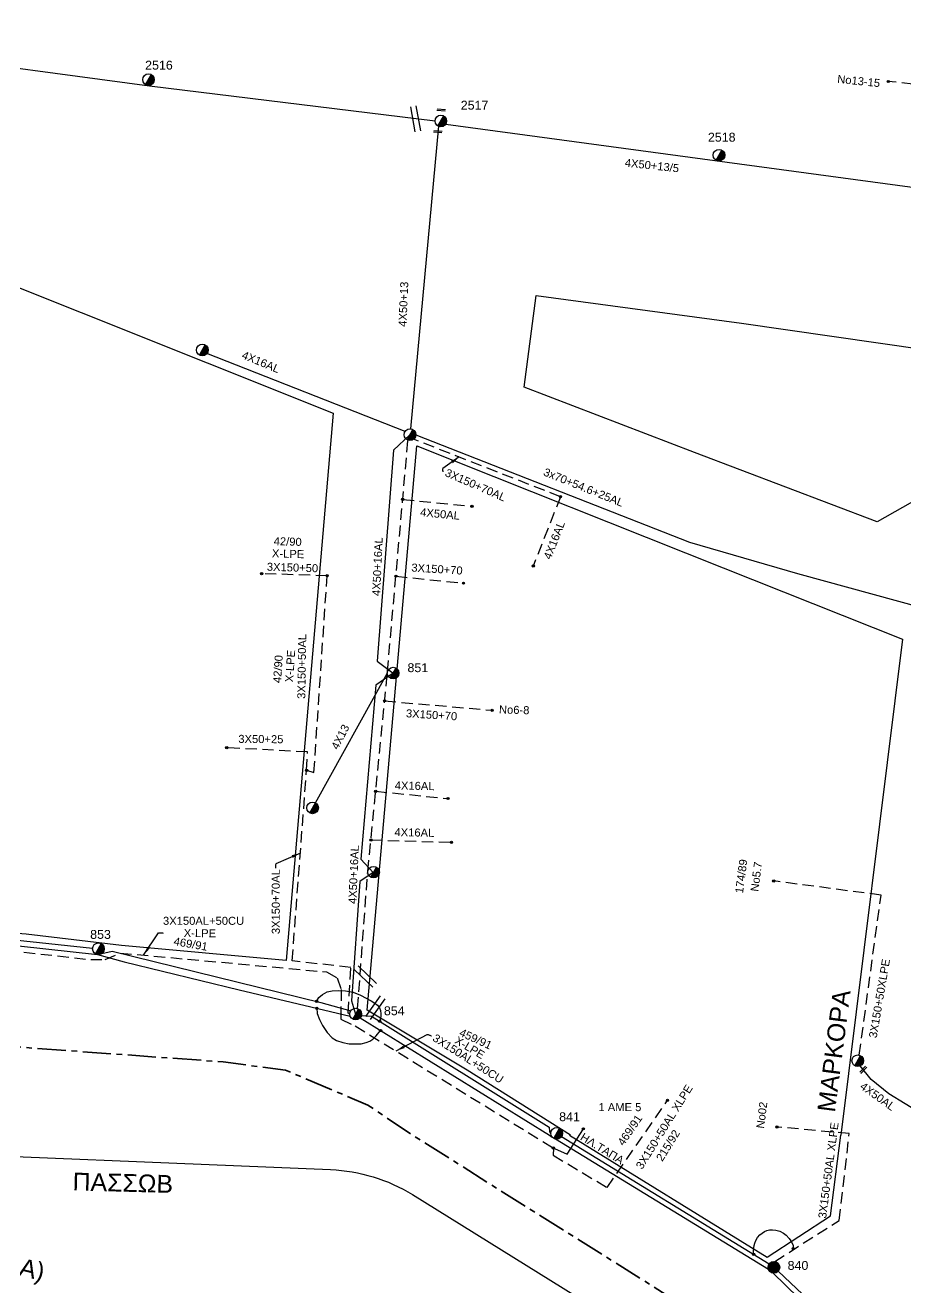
# Model space of a CAD drawing. Header units: millimetres. Extents: x 738 to 2138, y 37 to 533.
# Drawn here: x 1210.4 to 1309.4, y 147.5 to 289.4 of the extents above; entities that cross this region are included whole.
import ezdxf

# ---------------------------------------------------------------- set-up
doc = ezdxf.new("R2010")
doc.units = ezdxf.units.MM
doc.linetypes.add('CENTER', pattern=[50.8, 31.75, -6.35, 6.35, -6.35])
doc.linetypes.add('DASHED', pattern=[19.05, 12.7, -6.35])
for name, color, linetype in [('Άγνωστα', 7, 'Continuous'), ('Γέφυρες Εναέριου Δικτύου', 7, 'Continuous'), ('Γυμνά εναέρια ΧΤ   4x35CU', 7, 'Continuous'), ('Γυμνά εναέρια ΧΤ (1Φ)   2x16AL', 7, 'Continuous'), ('Γυμνά εναέρια ΧΤ (3Φ)   4x16AL', 7, 'Continuous'), ('Γυμνά εναέρια ΧΤ (3Φ)   4x16CU', 7, 'Continuous'), ('Γυμνά εναέρια ΧΤ και ΦΟΠ (3Φ)   4x50+16AL', 7, 'Continuous'), ('Επιγραφές - Σχήματα', 7, 'Continuous'), ('Καλώδια ΧΤ   3x150+50AL', 7, 'DASHED'), ('Καλώδια ΧΤ   3x150+50AL XLPE', 7, 'DASHED'), ('Καλώδια ΧΤ   3x150+70 AL', 7, 'DASHED'), ('Καλώδια ΧΤ   3x150AL+50CU', 7, 'DASHED'), ('Μηχανική τομή', 7, 'Continuous'), ('Στύλος Ξύλινος', 7, 'Continuous'), ('Στύλος Ξύλινος @ 1', 7, 'Continuous'), ('Στύλος ΦΜ', 7, 'Continuous'), ('Στύλος ΦΜ @ 1', 7, 'Continuous'), ('Συνδέσεις', 7, 'Continuous'), ('Συνεστραμμένα ΧΤ   3x70+54.6+25 AL', 7, 'SYN_LINE'), ('Τομή', 7, 'Continuous'), ('Υπόβαθρο ΔΕΗ', 7, 'Continuous'), ('Υπόγεια καλώδια Παροχών ΧΤ   .075', 7, 'DASHED'), ('Υπόγεια καλώδια Παροχών ΧΤ   4x16AL', 7, 'DASHED'), ('Υπόγεια καλώδια Παροχών ΧΤ   4x50AL', 7, 'DASHED')]:
    doc.layers.add(name, color=color, linetype=linetype)
doc.styles.add('arial', font='arial.ttf')
doc.styles.get("Standard").update_dxf_attribs({"font": 'arial.ttf'})
doc.linetypes.add('SYN_LINE', pattern='A,0.5,-0.0001,["/\\/\\/\\/",Standard,S=0.1,R=0,X=0,Y=-0.05],-0.25', length=0.7501)
doc.dimstyles.new('ISO-25', dxfattribs={"dimtxt": 2.5, "dimasz": 2.5, "dimexe": 1.25, "dimexo": 0.625, "dimtad": 1, "dimtxsty": 'Standard', "dimcen": 2.5, "dimadec": 0, "dimazin": 0, "dimtfac": 1, "dimtmove": 0, "dimatfit": 3, "dimfxl": 1, "dimarcsym": 0})

# ---------------------------------------------------------------- blocks, each defined once
blk = doc.blocks.new('ΥΠΑΡΧΩΝ ΤΣΙΜΕΝΤΕΝΙΟΣ ΣΤΥΛΟΣ')
at = {"layer": 'Στύλος ΦΜ'}
blk.add_hatch(color=7, dxfattribs=at).paths.add_polyline_path([(-1.29, -2.28, 0.574793), (2.62, 0, 0.268822), (1.3, 2.27)])
blk.add_line((-1.29, -2.28), (1.3, 2.27), dxfattribs=at)
blk.add_circle((0, 0), 2.62, dxfattribs=at)
at = {"layer": 'Στύλος ΦΜ', "flags": 4}
for tag, p in [('ΑΡΙΘΜΟΣ', (-4.68, 8.05)), ('ΤΥΠΟΣ', (-4.91, 3.03))]:
    blk.add_attdef(tag, p, '', height=4, dxfattribs=at)
blk = doc.blocks.new('ΤΟΜΗ')
at = {"layer": 'Τομή', "ltscale": 40}
for p, q in [((-5.68, 0), (5.68, 0)), ((5.68, -2.33), (-5.68, -2.33))]:
    blk.add_line(p, q, dxfattribs=at)
blk = doc.blocks.new('ΜΗΧΑΝΙΚΗ ΤΟΜΗ')
at = {"layer": 'Μηχανική τομή', "ltscale": 40}
for p, q in [((-1.89, 0.78), (1.89, 0.78)), ((1.89, 0), (-1.89, 0))]:
    blk.add_line(p, q, dxfattribs=at)
blk = doc.blocks.new('_ΣΥΝΔΕΣΗ')
at = {"layer": 'Συνδέσεις', "linetype": 'SYN_LINE', "ltscale": 40}
blk.add_hatch(color=256, dxfattribs=at).paths.add_polyline_path([(-116.75, 2339.64, 1), (-117.75, 2339.64, 1)])
at = {"layer": 'Συνδέσεις'}
blk.add_circle((-117.25, 2339.64), 0.5, dxfattribs=at)
blk = doc.blocks.new('ΥΠΑΡΧΩΝ ΞΥΛΙΝΟΣ ΣΤΥΛΟΣ')
at = {"layer": 'Στύλος Ξύλινος'}
h = blk.add_hatch(color=7, dxfattribs=at)
h.paths.add_polyline_path([(-2.62, 0, 0.270008), (-1.29, -2.28), (1.3, 2.27, 0.576266)])
h.paths.add_polyline_path([(-1.29, -2.28, 0.574793), (2.62, 0, 0.268822), (1.3, 2.27)])
at = {"layer": 'Στύλος Ξύλινος', "color": 7}
blk.add_line((-1.29, -2.28), (1.3, 2.27), dxfattribs=at)
blk.add_circle((0, 0), 2.62, dxfattribs=at)
at = {"layer": 'Στύλος Ξύλινος', "flags": 4}
for tag, p in [('ΑΡΙΘΜΟΣ', (-4.91, 8.6)), ('ΤΥΠΟΣ', (-4.85, 3.39))]:
    blk.add_attdef(tag, p, '', height=4, dxfattribs=at)

msp = doc.modelspace()

# ---------------------------------------------------------------- linework, layer by layer
at = {"layer": 'Άγνωστα', "color": 5, "linetype": 'DASHED', "ltscale": 0.1}
for points in [[(1247.79, 178.84), (1248.94, 194.25), (1251.15, 216.73), (1253.46, 242.75)], [(1252.11, 227.46), (1259.7, 226.67)], [(1250.83, 213.44), (1262.92, 212.38)]]:
    msp.add_lwpolyline(points, dxfattribs=at)
at = {"layer": 'Άγνωστα', "color": 30, "linetype": 'DASHED', "ltscale": 0.1}
msp.add_lwpolyline([(1244.37, 227.51), (1237.01, 227.74)], dxfattribs=at)
at = {"layer": 'Άγνωστα', "color": 85, "linetype": 'DASHED', "ltscale": 0.1}
msp.add_lwpolyline([(1242.06, 205.63), (1242.16, 207.7), (1233.09, 208.17)], dxfattribs=at)
at = {"layer": 'Άγνωστα', "color": 6, "ltscale": 0.1}
msp.add_lwpolyline([(1269.92, 163.09), (1271.36, 162.48), (1273.18, 165.32)], dxfattribs=at)
at = {"layer": 'Γέφυρες Εναέριου Δικτύου', "linetype": 'DASHED'}
for points in [[(1243.18, 179.65), (1243.43, 180.08), (1243.83, 180.43), (1244.36, 180.72), (1244.93, 180.82), (1245.68, 180.87), (1246.44, 180.84), (1247.28, 180.69), (1248.11, 180.36), (1248.76, 180.01), (1249.31, 179.73), (1249.63, 179.53), (1250.02, 179.21), (1250.25, 178.91), (1250.38, 178.62), (1250.4, 178.26), (1250.4, 177.97), (1250.28, 177.42)], [(1243.21, 178.88), (1243.26, 178.27), (1243.52, 177.63), (1243.83, 176.95), (1244.37, 176.17), (1244.94, 175.56), (1245.44, 175.25), (1246.12, 175.03), (1246.85, 174.89), (1247.51, 174.87), (1248.21, 174.89), (1248.75, 175.01), (1249.18, 175.19), (1249.52, 175.4), (1249.89, 175.79), (1250.38, 176.37)], [(1292.31, 151.21), (1292.3, 151.55), (1292.32, 151.93), (1292.37, 152.22), (1292.44, 152.46), (1292.56, 152.75), (1292.74, 153.1), (1293, 153.4), (1293.26, 153.59), (1293.52, 153.76), (1293.81, 153.89), (1294.08, 153.96), (1294.42, 153.97), (1294.8, 153.93), (1295.27, 153.81), (1295.68, 153.6), (1295.98, 153.36), (1296.32, 152.99), (1296.5, 152.72), (1296.65, 152.46), (1296.74, 152.19), (1296.75, 151.96), (1296.76, 151.74)]]:
    msp.add_lwpolyline(points, dxfattribs=at)
at = {"layer": 'Γυμνά εναέρια ΧΤ   4x35CU', "color": 5, "ltscale": 0.1}
msp.add_lwpolyline([(1256.87, 278.05), (1253.75, 244.02)], dxfattribs=at)
at = {"layer": 'Γυμνά εναέρια ΧΤ   4x35CU', "color": 17, "ltscale": 0.1}
msp.add_lwpolyline([(1313.03, 165.87), (1307.51, 169.24), (1305.51, 170.88), (1304.3, 172.4)], dxfattribs=at)
at = {"layer": 'Γυμνά εναέρια ΧΤ (1Φ)   2x16AL', "color": 2, "ltscale": 0.1}
msp.add_lwpolyline([(1257.71, 278.3), (1325.69, 269.11)], dxfattribs=at)
at = {"layer": 'Γυμνά εναέρια ΧΤ (3Φ)   4x16AL', "color": 5, "ltscale": 0.1}
msp.add_lwpolyline([(1243.06, 201.98), (1251.13, 216.51)], dxfattribs=at)
at = {"layer": 'Γυμνά εναέρια ΧΤ (3Φ)   4x16CU', "color": 5, "ltscale": 0.1}
msp.add_lwpolyline([(1253.14, 243.74), (1230.86, 252.5)], dxfattribs=at)
at = {"layer": 'Γυμνά εναέρια ΧΤ (3Φ)   4x16CU', "color": 5, "linetype": 'Continuous'}
msp.add_lwpolyline([(1253.68, 243.37), (1251.83, 241.62), (1249.98, 217.92), (1251.79, 216.56), (1249.86, 215.2), (1248.16, 195.63), (1249.55, 194.15), (1248.04, 193.13), (1247.11, 179.71), (1247.54, 178.23)], dxfattribs=at)
at = {"layer": 'Γυμνά εναέρια ΧΤ και ΦΟΠ (3Φ)   4x50+16AL', "color": 2, "ltscale": 0.1, "const_width": 0.0000003}
msp.add_lwpolyline([(1262.39, 346.96), (1260.09, 318.37), (1257.22, 279.14)], dxfattribs=at)
at = {"layer": 'Γυμνά εναέρια ΧΤ και ΦΟΠ (3Φ)   4x50+16AL', "color": 1, "ltscale": 0.1}
msp.add_lwpolyline([(1197.56, 286.2), (1224.4, 282.61), (1256.5, 278.66)], dxfattribs=at)
at = {"layer": 'Γυμνά εναέρια ΧΤ και ΦΟΠ (3Φ)   4x50+16AL', "color": 85, "linetype": 'SYN_LINE', "ltscale": 10}
for points in [[(1183.64, 188.74), (1184.65, 189.2), (1184.65, 189.2), (1218.01, 185.63)], [(1218.54, 184.93), (1221.55, 184.1), (1234.47, 180.94), (1246.97, 177.99)], [(1248.08, 177.8), (1269.35, 164.59)], [(1270.03, 164.18), (1293.98, 149.53)], [(1294.47, 149.11), (1309.03, 134.91)]]:
    msp.add_lwpolyline(points, dxfattribs=at)
at = {"layer": 'Γυμνά εναέρια ΧΤ και ΦΟΠ (3Φ)   4x50+16AL', "color": 5, "linetype": 'SYN_LINE', "ltscale": 10}
for points in [[(1183.66, 188.76), (1183.66, 188.76), (1183.66, 188.76), (1183.66, 188.76), (1218.54, 184.93)], [(1219.04, 185.04), (1220.21, 185.3), (1243.66, 179.53), (1247.03, 178.58)], [(1248.22, 178.08), (1249.35, 178), (1269.32, 165.52), (1269.37, 164.97), (1269.52, 164.81)], [(1270.71, 164.44), (1270.71, 164.44), (1294.07, 150.14)], [(1295.07, 149.3), (1308.82, 136.31), (1309.25, 135.13)]]:
    msp.add_lwpolyline(points, dxfattribs=at)
at = {"layer": 'Γυμνά εναέρια ΧΤ και ΦΟΠ (3Φ)   4x50+16AL', "color": 85, "ltscale": 0.1}
msp.add_lwpolyline([(1269.35, 164.59), (1269.67, 164.39)], dxfattribs=at)
at = {"layer": 'Επιγραφές - Σχήματα'}
for points in [[(1257.36, 239.56), (1257.34, 239.51), (1257.33, 239.46), (1257.32, 239.42), (1257.33, 239.37), (1257.34, 239.32), (1257.36, 239.28), (1257.4, 239.25), (1257.45, 239.22)], [(1238.62, 195.13), (1238.6, 195.08), (1238.58, 195.02), (1238.57, 194.96), (1238.56, 194.89), (1238.56, 194.82), (1238.55, 194.74), (1238.55, 194.68), (1238.55, 194.62)], [(1225.4, 187.35), (1225.45, 187.36), (1225.51, 187.37), (1225.58, 187.37), (1225.65, 187.36), (1225.72, 187.36), (1225.79, 187.35), (1225.86, 187.34), (1225.92, 187.33)], [(1255.62, 175.93), (1255.67, 175.93), (1255.73, 175.92), (1255.79, 175.9), (1255.86, 175.87), (1255.93, 175.85), (1255.99, 175.82), (1256.05, 175.79), (1256.11, 175.76)]]:
    msp.add_lwpolyline(points, dxfattribs=at)
at = {"layer": 'Καλώδια ΧΤ   3x150+50AL', "color": 85, "ltscale": 0.1}
msp.add_lwpolyline([(1242.06, 205.63), (1242.89, 205.4), (1244.37, 227.51)], dxfattribs=at)
at = {"layer": 'Καλώδια ΧΤ   3x150+50AL XLPE', "color": 17, "linetype": 'DASHED', "ltscale": 0.1}
msp.add_lwpolyline([(1304.18, 173.62), (1306.63, 191.6), (1294.57, 193.19)], dxfattribs=at)
at = {"layer": 'Καλώδια ΧΤ   3x150+50AL XLPE', "color": 6, "ltscale": 0.1}
msp.add_lwpolyline([(1269.81, 163.15), (1269.77, 162.34), (1275.85, 158.73), (1282.63, 168.53)], dxfattribs=at)
at = {"layer": 'Καλώδια ΧΤ   3x150+50AL XLPE', "color": 5, "ltscale": 0.1}
msp.add_lwpolyline([(1294.68, 150.4), (1294.68, 150.41), (1301.94, 155.03), (1303.06, 164.79), (1303.06, 164.79), (1294.93, 165.52)], dxfattribs=at)
at = {"layer": 'Καλώδια ΧΤ   3x150+70 AL', "color": 5, "ltscale": 0.1}
msp.add_lwpolyline([(1270.6, 236.39), (1254.09, 242.86)], dxfattribs=at)
at = {"layer": 'Καλώδια ΧΤ   3x150+70 AL', "color": 85, "ltscale": 0.1}
msp.add_lwpolyline([(1246.92, 178.22), (1246.73, 178.32), (1247.03, 183.46), (1240.44, 184.21), (1242.06, 205.63)], dxfattribs=at)
at = {"layer": 'Καλώδια ΧΤ   3x150AL+50CU', "color": 6, "ltscale": 0.1}
msp.add_lwpolyline([(1165.35, 193.74), (1165.53, 195.05), (1168.09, 194.66), (1167.95, 192.03), (1181.57, 190.3), (1181.88, 188.31), (1217.79, 184.35), (1219.42, 184.35), (1221.1, 185.09), (1244.31, 182.96), (1245.51, 182.29), (1245.96, 180.99), (1245.92, 178.92), (1245.92, 177.65), (1247.52, 176.89), (1269.71, 163.22)], dxfattribs=at)
at = {"layer": 'Συνεστραμμένα ΧΤ   3x70+54.6+25 AL', "color": 5, "ltscale": 10}
msp.add_lwpolyline([(1254.33, 243.37), (1285.11, 231.27), (1297.23, 227.76), (1319.55, 221.66)], dxfattribs=at)
at = {"layer": 'Υπόβαθρο ΔΕΗ', "ltscale": 0.1, "const_width": 0.0000003}
for points in [[(1206.24, 350.99), (1253.91, 346.86), (1248.43, 280.64), (1197.99, 287.51), (1206.24, 350.99)], [(1263.4, 343.87), (1258.34, 279.51), (1315.71, 271.33), (1323.93, 341.22), (1264.74, 346.15), (1263.96, 345.54), (1263.38, 343.61)]]:
    msp.add_lwpolyline(points, dxfattribs=at)
at = {"layer": 'Υπόβαθρο ΔΕΗ'}
for points in [[(1192.7, 256.9), (1202.52, 262.75), (1245.03, 245.78), (1239.76, 184.26), (1221.24, 185.92), (1210.55, 187.2), (1201.43, 187.91), (1197.49, 188.48), (1183.81, 189.67), (1192.7, 256.9)], [(1266.51, 248.7), (1267.87, 259.01), (1290.93, 255.92), (1311.52, 252.96), (1312.88, 252.84), (1311.02, 236.3), (1306.2, 233.58), (1285.68, 241.36), (1266.51, 248.7)], [(1271.71, 164.59), (1260.11, 171.93), (1248.86, 178.66), (1254.44, 242.13), (1288.89, 228.41), (1309.04, 220.36), (1302.11, 164.59)]]:
    msp.add_lwpolyline(points, dxfattribs=at)
at = {"layer": 'Υπόβαθρο ΔΕΗ', "linetype": 'CENTER', "lineweight": 35, "ltscale": 0.1, "flags": 128}
msp.add_lwpolyline([(738.85, 120.28), (795.1, 123.08), (836.13, 124.85), (948.31, 116.56), (1052.7, 109.39), (1116.32, 104.99), (1122.47, 164.59), (1123.65, 177.5), (1175.98, 172.35), (1176.71, 176.9), (1232.67, 172.85), (1239.7, 171.91), (1248.96, 167.98), (1253.99, 164.59), (1287.16, 143.71), (1304.39, 131.35, -0.041124), (1312.47, 124.48), (1348.44, 88.41), (1385.03, 49.71)], format="xyb", dxfattribs=at)
at = {"layer": 'Υπόβαθρο ΔΕΗ', "ltscale": 0.1}
msp.add_lwpolyline([(1271.62, 164.59), (1293.84, 150.89), (1300.95, 155.54), (1302.11, 164.59)], dxfattribs=at)
msp.add_lwpolyline([(1191.98, 162.91), (1244.76, 160.73, -0.127598), (1253.96, 157.93), (1296.45, 131.52, -0.080127), (1308.93, 120.65), (1375.16, 50.1)], format="xyb", dxfattribs=at)
at = {"layer": 'Υπόγεια καλώδια Παροχών ΧΤ   .075', "color": 62, "ltscale": 0.1}
msp.add_lwpolyline([(1317.8, 282.03), (1307.45, 283.08)], dxfattribs=at)
at = {"layer": 'Υπόγεια καλώδια Παροχών ΧΤ   4x16AL', "color": 5, "ltscale": 0.1}
for points in [[(1270.6, 236.39), (1267.53, 228.6)], [(1249.83, 203.28), (1257.95, 202.46)], [(1249.29, 197.8), (1258.35, 197.53)]]:
    msp.add_lwpolyline(points, dxfattribs=at)
at = {"layer": 'Υπόγεια καλώδια Παροχών ΧΤ   4x50AL', "color": 5, "ltscale": 0.1}
msp.add_lwpolyline([(1252.87, 236.1), (1260.66, 235.31)], dxfattribs=at)

# ---------------------------------------------------------------- block references
at = {"layer": 'Μηχανική τομή'}
for p, xscale, yscale, zscale, rotation in [((1257.18, 279.78), 0.2499999999998611, 0.2499999999998611, 0.2499999999998611, 354.4517213215033), ((1256.81, 277.34), 0.2499999999998611, 0.2499999999998611, 0.2499999999998611, 354.4517213215033), ((1304.7, 171.9), 0.2499999999998705, 0.2499999999998705, 0.2499999999998705, 46.58710609573464)]:
    msp.add_blockref('ΜΗΧΑΝΙΚΗ ΤΟΜΗ', p, dxfattribs=dict(at, xscale=xscale, yscale=yscale, zscale=zscale, rotation=rotation))
at = {"layer": 'Στύλος Ξύλινος @ 1', "ltscale": 40}
ref = msp.add_blockref('ΥΠΑΡΧΩΝ ΞΥΛΙΝΟΣ ΣΤΥΛΟΣ', (1294.59, 149.75), dxfattribs=dict(at, xscale=0.25, yscale=0.25, zscale=0.25))
ref.add_attrib('ΑΡΙΘΜΟΣ', '840', (1296.13, 149.46), dxfattribs={"layer": 'Στύλος Ξύλινος', "height": 1, "flags": 4})
at = {"layer": 'Στύλος ΦΜ @ 1', "ltscale": 40}
ref = msp.add_blockref('ΥΠΑΡΧΩΝ ΤΣΙΜΕΝΤΕΝΙΟΣ ΣΤΥΛΟΣ', (1224.29, 283.29), dxfattribs=dict(at, xscale=0.25, yscale=0.25, zscale=0.25))
ref.add_attrib('ΤΥΠΟΣ', '2516', (1223.91, 284.42), dxfattribs={"layer": 'Στύλος ΦΜ', "height": 1, "flags": 4})
ref = msp.add_blockref('ΥΠΑΡΧΩΝ ΤΣΙΜΕΝΤΕΝΙΟΣ ΣΤΥΛΟΣ', (1257.15, 278.64), dxfattribs=dict(at, xscale=0.25, yscale=0.25, zscale=0.25))
ref.add_attrib('ΤΥΠΟΣ', '2517', (1259.39, 279.92), dxfattribs={"layer": 'Στύλος ΦΜ', "height": 1, "flags": 4})
ref = msp.add_blockref('ΥΠΑΡΧΩΝ ΤΣΙΜΕΝΤΕΝΙΟΣ ΣΤΥΛΟΣ', (1288.42, 274.8), dxfattribs=dict(at, xscale=0.25, yscale=0.25, zscale=0.25))
ref.add_attrib('ΤΥΠΟΣ', '2518', (1287.17, 276.32), dxfattribs={"layer": 'Στύλος ΦΜ', "height": 1, "flags": 4})
at = {"layer": 'Στύλος ΦΜ @ 1', "ltscale": 40, "xscale": 0.25, "yscale": 0.25, "zscale": 0.25}
for p in [(1230.34, 252.89), (1253.68, 243.37), (1242.73, 201.41), (1249.59, 194.18), (1304.01, 172.98)]:
    msp.add_blockref('ΥΠΑΡΧΩΝ ΤΣΙΜΕΝΤΕΝΙΟΣ ΣΤΥΛΟΣ', p, dxfattribs=at)
at = {"layer": 'Στύλος ΦΜ @ 1', "ltscale": 40}
ref = msp.add_blockref('ΥΠΑΡΧΩΝ ΤΣΙΜΕΝΤΕΝΙΟΣ ΣΤΥΛΟΣ', (1251.79, 216.56), dxfattribs=dict(at, xscale=0.25, yscale=0.25, zscale=0.25))
ref.add_attrib('ΤΥΠΟΣ', '851', (1253.4, 216.67), dxfattribs={"layer": 'Στύλος ΦΜ', "height": 1, "flags": 4})
ref = msp.add_blockref('ΥΠΑΡΧΩΝ ΤΣΙΜΕΝΤΕΝΙΟΣ ΣΤΥΛΟΣ', (1218.66, 185.57), dxfattribs=dict(at, xscale=0.25, yscale=0.25, zscale=0.25))
ref.add_attrib('ΤΥΠΟΣ', '853', (1217.73, 186.68), dxfattribs={"layer": 'Στύλος ΦΜ', "height": 1, "flags": 4})
ref = msp.add_blockref('ΥΠΑΡΧΩΝ ΤΣΙΜΕΝΤΕΝΙΟΣ ΣΤΥΛΟΣ', (1247.58, 178.22), dxfattribs=dict(at, xscale=0.25, yscale=0.25, zscale=0.25))
ref.add_attrib('ΤΥΠΟΣ', '854', (1250.75, 178.09), dxfattribs={"layer": 'Στύλος ΦΜ', "height": 1, "flags": 4})
ref = msp.add_blockref('ΥΠΑΡΧΩΝ ΤΣΙΜΕΝΤΕΝΙΟΣ ΣΤΥΛΟΣ', (1270.17, 164.81), dxfattribs=dict(at, xscale=0.25, yscale=0.25, zscale=0.25))
ref.add_attrib('ΤΥΠΟΣ', '841', (1270.45, 166.18), dxfattribs={"layer": 'Στύλος ΦΜ', "height": 1, "flags": 4})
at = {"layer": 'Συνδέσεις', "xscale": 0.25, "yscale": 0.25, "zscale": 0.25}
for p in [(1336.76, -301.83), (1282.18, -348.81), (1299.91, -348.52), (1289.97, -349.6), (1296.85, -356.31), (1266.32, -357.17), (1273.68, -357.4), (1281.42, -357.45), (1289.01, -358.24), (1280.14, -371.47), (1292.23, -372.53), (1262.4, -376.74), (1271.37, -379.28), (1279.14, -381.65), (1287.26, -382.45), (1278.6, -387.11), (1287.66, -387.38), (1323.88, -391.72), (1272.5, -405.26), (1272.52, -406.03), (1279.59, -407.49), (1279.69, -408.54), (1311.94, -416.38), (1302.49, -419.59), (1324.25, -419.38), (1299.12, -421.75), (1326.07, -433.06), (1321.62, -433.7)]:
    msp.add_blockref('_ΣΥΝΔΕΣΗ', p, dxfattribs=at)
at = {"layer": 'Τομή'}
for p, xscale, yscale, zscale, rotation in [((1254.6, 278.94), 0.2499999999999132, 0.2499999999999132, 0.2499999999999132, 280.3143591930441), ((1248.88, 182.65), 0.2499999999999741, 0.2499999999999741, 0.2499999999999741, 316.1505909217474), ((1249.56, 179.12), 0.2499999999999931, 0.2499999999999931, 0.2499999999999931, 54.54086652201011)]:
    msp.add_blockref('ΤΟΜΗ', p, dxfattribs=dict(at, xscale=xscale, yscale=yscale, zscale=zscale, rotation=rotation))

# ---------------------------------------------------------------- texts
at = {"layer": 'Άγνωστα', "char_height": 0.9, "width": 84.1859, "attachment_point": 1, "style": 'arial'}
for s, insert, rotation in [('4X50+13/5', (1277.89, 274.42), 353.7885), ('4X50+13', (1252.38, 255.53), 87.5006), ('4X50+16AL', (1249.43, 225.25), 87.5006), ('3X150+50', (1237.61, 228.98), 358.1691), ('3X150+70', (1253.87, 228.89), 356.4459), ('3X150+70', (1253.26, 212.5), 356.4459), ('4X13', (1244.77, 208.29), 62.8976), ('3X50+25', (1234.39, 209.62), 359.4845), ('4X50+16AL', (1246.75, 190.63), 87.5006)]:
    msp.add_mtext(s, dxfattribs=dict(at, insert=insert, rotation=rotation))
at = {"layer": 'Επιγραφές - Σχήματα', "attachment_point": 1, "style": 'arial'}
for s, insert, char_height, width, rotation in [('No13-15', (1301.77, 283.83), 0.9, 84.1859, 354.1576), ('42/90', (1238.38, 231.86), 0.9, 84.1859, 358.1691), ('X-LPE', (1238.18, 230.49), 0.9, 84.1859, 358.1691), ('X-LPE', (1239.64, 215.57), 0.9, 84.1859, 86.1673), ('42/90', (1238.28, 215.48), 0.9, 84.1859, 86.1673), ('No6-8', (1263.7, 212.94), 0.9, 84.1859, 358.1691), ('174/89', (1290.22, 191.87), 0.9, 84.1859, 82.5578), ('No5.7', (1291.94, 192.07), 0.9, 84.1859, 82.5578), ('X-LPE', (1228.26, 187.8), 0.9, 84.1859, 359.1436), ('469/91', (1227.22, 186.88), 0.9, 84.1859, 350.0956), ('MAPKOPA', (1299.46, 167.36), 2, 42.5503, 82.6324), ('459/91', (1259.51, 176.64), 0.9, 84.1859, 335.4005), ('X-LPE', (1259.08, 175.77), 0.9, 84.1859, 329.0927), ('No02', (1292.58, 165.43), 0.9, 84.1859, 82.5578), ('469/91', (1276.94, 163.84), 0.9, 84.1859, 55.6927), ('ΗΛ.ΤΑΠΑ', (1273.21, 164.91), 0.9, 84.1859, 328.3122), ('215/92', (1281.28, 162.06), 0.9, 84.1859, 58.1305), ('ΠΑΣΣΩΒ', (1215.79, 160.4), 2, 42.5503, 358.5127), ('ΚΥΨΕΛΗ (ΣΧΟΛΕΙΑ)', (1186.97, 156.38), 2, 42.5503, 346.452)]:
    msp.add_mtext(s, dxfattribs=dict(at, insert=insert, char_height=char_height, width=width, rotation=rotation))
at = {"layer": 'Επιγραφές - Σχήματα', "color": 1, "insert": (1277.28, 167.75), "char_height": 0.9, "width": 8.5591, "attachment_point": 5}
msp.add_mtext('1 AME 5', dxfattribs=at)
at = {"layer": 'Καλώδια ΧΤ   3x150+50AL', "insert": (1241.01, 213.67), "char_height": 0.9, "width": 84.1859, "attachment_point": 1, "rotation": 89.1012, "style": 'arial'}
msp.add_mtext('3X150+50AL', dxfattribs=at)
at = {"layer": 'Καλώδια ΧΤ   3x150+50AL XLPE', "char_height": 0.9, "width": 84.1859, "attachment_point": 1, "style": 'arial'}
for s, insert, rotation in [('3X150+50XLPE', (1305.25, 175.63), 80.3332), ('3X150+50AL XLPE', (1279.01, 161.16), 58.1438), ('3X150+50AL XLPE', (1299.56, 155.32), 82.51)]:
    msp.add_mtext(s, dxfattribs=dict(at, insert=insert, rotation=rotation))
at = {"layer": 'Καλώδια ΧΤ   3x150+70 AL', "char_height": 0.9, "width": 84.1859, "attachment_point": 1, "style": 'arial'}
for insert, rotation in [((1257.89, 239.59), 336.3842), ((1238.15, 187.21), 90.0696)]:
    msp.add_mtext('3X150+70AL', dxfattribs=dict(at, insert=insert, rotation=rotation))
at = {"layer": 'Καλώδια ΧΤ   3x150AL+50CU', "insert": (1225.92, 189.16), "char_height": 0.9, "width": 84.1859, "attachment_point": 1, "style": 'arial'}
msp.add_mtext('3X150AL+50CU', dxfattribs=at)
at = {"layer": 'Καλώδια ΧΤ   3x150AL+50CU', "insert": (1256.62, 176.05), "char_height": 0.9, "width": 84.1859, "attachment_point": 1, "rotation": 327.4506, "style": 'arial'}
msp.add_mtext('3X150AL+50CU', dxfattribs=at)
at = {"layer": 'Συνεστραμμένα ΧΤ   3x70+54.6+25 AL', "insert": (1268.93, 239.66), "char_height": 0.9, "width": 84.1859, "attachment_point": 1, "rotation": 338.0416, "style": 'arial'}
msp.add_mtext('3x70+54.6+25AL', dxfattribs=at)
at = {"layer": 'Υπόγεια καλώδια Παροχών ΧΤ   4x16AL', "char_height": 0.9, "width": 84.1859, "attachment_point": 1, "style": 'arial'}
for insert, rotation in [((1235.03, 252.82), 337.46), ((1268.66, 229.59), 68.6574), ((1251.98, 204.39), 358.797), ((1251.95, 199.14), 358.797)]:
    msp.add_mtext('4X16AL', dxfattribs=dict(at, insert=insert, rotation=rotation))
at = {"layer": 'Υπόγεια καλώδια Παροχών ΧΤ   4x50AL', "char_height": 0.9, "width": 84.1859, "attachment_point": 1, "style": 'arial'}
for insert, rotation in [((1254.88, 235.12), 354.5476), ((1304.7, 170.64), 324.3457)]:
    msp.add_mtext('4X50AL', dxfattribs=dict(at, insert=insert, rotation=rotation))

# ---------------------------------------------------------------- leaders
at = {"layer": 'Επιγραφές - Σχήματα'}
for points in [[(1259.22, 240.87), (1257.36, 239.56)], [(1241.36, 196.33), (1238.62, 195.13)], [(1223.74, 184.86), (1225.4, 187.35)], [(1252.13, 174.08), (1255.62, 175.93)]]:
    msp.add_leader(points, dimstyle='ISO-25', override={"dimasz": 1, "dimgap": 0.625, "dimtad": 0}, dxfattribs=at)

doc.saveas('drawing.dxf')
